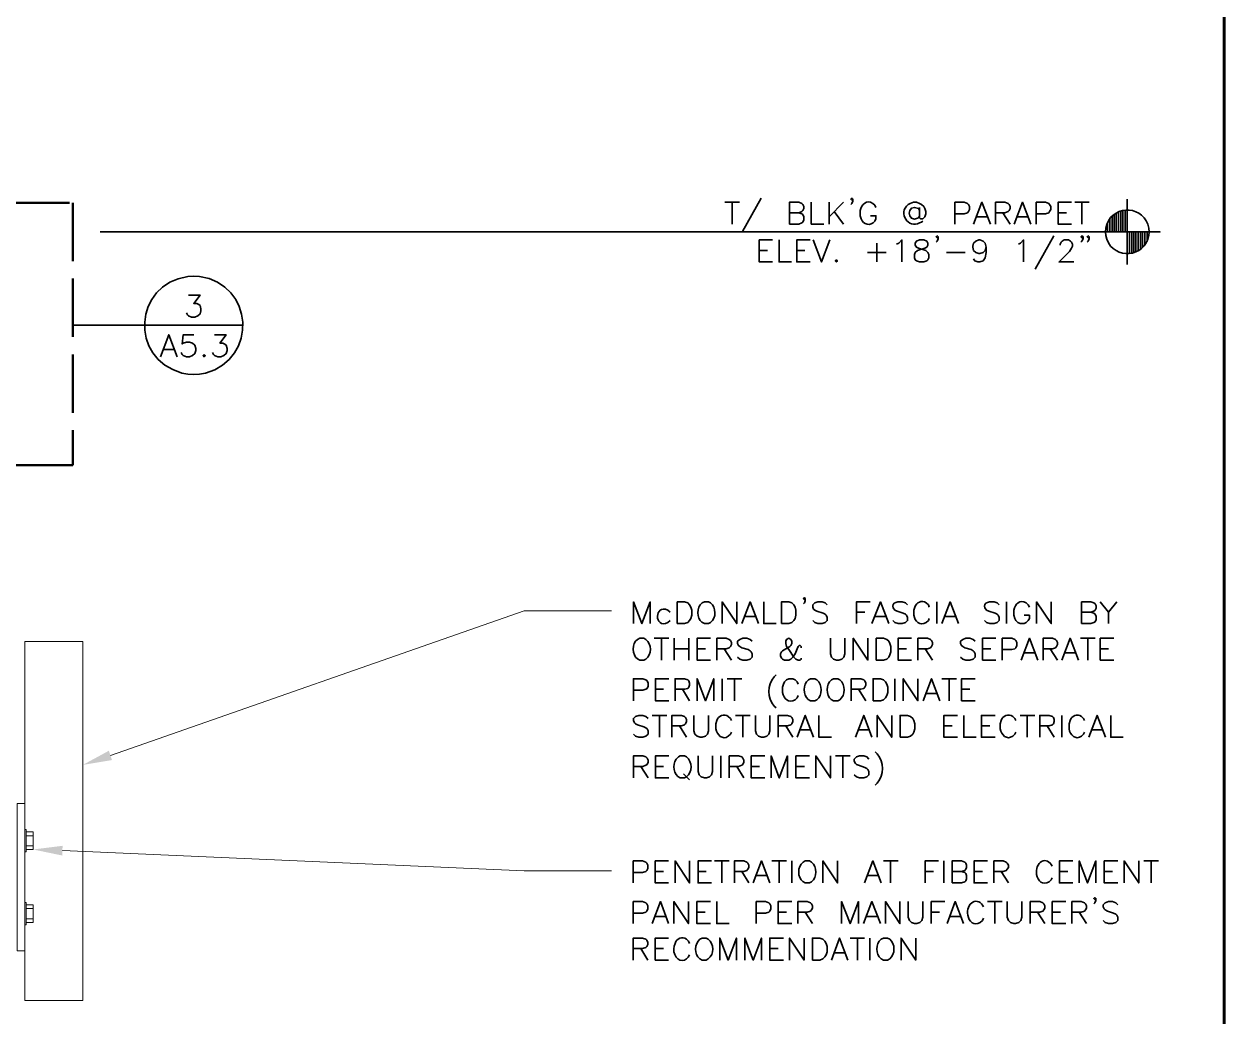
# Model space of a CAD drawing. Header units: inches. Extents: x 5 to 516, y -193 to 129.
# Drawn here: x 355.43 to 362.29, y -30.33 to -24.65 of the extents above; entities that cross this region are included whole.
import ezdxf

# ---------------------------------------------------------------- set-up
doc = ezdxf.new("R2010")
doc.units = ezdxf.units.IN
doc.header["$MEASUREMENT"] = 0
doc.linetypes.add('PDF_IMPORT', pattern=[1, 0.8, -0.2])
doc.layers.add('PDF5_Geometry', color=7, linetype='Continuous')
doc.layers.add('PDF5_Solid Fills', color=7, linetype='Continuous')

msp = doc.modelspace()

# ---------------------------------------------------------------- linework, layer by layer
at = {"layer": 'PDF5_Geometry', "lineweight": 60}
msp.add_lwpolyline([(362.2899189, -24.4323428), (362.2899189, -46.9256782), (362.2899189, -24.4323428)], dxfattribs=at)
at = {"layer": 'PDF5_Geometry', "lineweight": 35}
for points in [[(359.6443623, -25.6501186), (359.5376956, -25.8401186)], [(360.168808, -25.655675), (360.1632525, -25.6612306), (360.1565858, -25.655675), (360.1632525, -25.6501195), (360.168808, -25.655675), (360.168808, -25.6678973), (360.1632525, -25.6801195), (360.1565858, -25.685675)], [(359.436585, -25.6734521), (359.5199184, -25.6734521)], [(359.4776956, -25.6734521), (359.4776956, -25.7990077)], [(359.8054748, -25.7990082), (359.8054748, -25.6734526), (359.8588081, -25.6734526), (359.8765859, -25.6801193), (359.8832525, -25.6856749), (359.8888081, -25.6978971), (359.8888081, -25.7090082), (359.8832525, -25.7212304), (359.8765859, -25.726786), (359.8588081, -25.7334526), (359.8054748, -25.7334526)], [(359.9310309, -25.6734521), (359.9310309, -25.7990077), (360.002142, -25.7990077)], [(360.0321413, -25.6734521), (360.0321413, -25.7990077)], [(360.1154746, -25.6734521), (360.0321413, -25.7567854)], [(360.2099183, -25.721232), (360.2099183, -25.751232), (360.216585, -25.7690098)], [(360.2999183, -25.7034543), (360.2932517, -25.691232), (360.2821406, -25.6801209)], [(360.5499184, -25.7034543), (360.5499184, -25.7634543), (360.5554739, -25.7690098), (360.5676961, -25.7690098), (360.5799184, -25.7567876), (360.5854739, -25.7390098), (360.5854739, -25.7267876), (360.5799184, -25.7090098), (360.5732517, -25.6978987), (360.5610295, -25.6856765), (360.5499184, -25.6801209), (360.5321406, -25.6734543), (360.5143628, -25.6734543), (360.496585, -25.6801209), (360.4843628, -25.6856765)], [(360.5499184, -25.7212313), (360.5432517, -25.7090091)], [(360.7521414, -25.7990082), (360.7521414, -25.6734526), (360.8054747, -25.6734526), (360.8232525, -25.6801193), (360.8299192, -25.6856749), (360.8354747, -25.6978971), (360.8354747, -25.7156749), (360.8299192, -25.726786), (360.8232525, -25.7334526), (360.8054747, -25.7390082), (360.7521414, -25.7390082)], [(360.8588083, -25.7990082), (360.906586, -25.6734526), (360.9543638, -25.7990082)], [(360.9843632, -25.7990082), (360.9843632, -25.6734526), (361.0376966, -25.6734526), (361.0554744, -25.6801193), (361.0610299, -25.6856749), (361.0676966, -25.6978971), (361.0676966, -25.7090082), (361.0610299, -25.7212304), (361.0554744, -25.726786), (361.0376966, -25.7334526), (360.9843632, -25.7334526)], [(361.0910301, -25.7990082), (361.1388079, -25.6734526), (361.1865857, -25.7990082)], [(361.2165851, -25.7990082), (361.2165851, -25.6734526), (361.2699184, -25.6734526), (361.2876962, -25.6801193), (361.2932517, -25.6856749), (361.2999184, -25.6978971), (361.2999184, -25.7156749), (361.2932517, -25.726786), (361.2876962, -25.7334526), (361.2699184, -25.7390082), (361.2165851, -25.7390082)], [(361.4188079, -25.7990082), (361.3410301, -25.7990082), (361.3410301, -25.6734526), (361.4188079, -25.6734526)], [(361.4365852, -25.6734521), (361.5199185, -25.6734521)], [(361.4776969, -25.6734521), (361.4776969, -25.7990077)], [(361.7121408, -25.8434531), (361.7121408, -25.7201198)], [(361.7243637, -25.8434531), (361.7243637, -25.7190086)], [(361.7365854, -25.655675), (361.7365854, -26.0301195)], [(359.8588082, -25.7334519), (359.876586, -25.7390075), (359.8832526, -25.744563), (359.8888082, -25.7567853), (359.8888082, -25.774563), (359.8832526, -25.7867853), (359.876586, -25.7923408), (359.8588082, -25.7990075), (359.8054748, -25.7990075)], [(360.061029, -25.7267878), (360.1154734, -25.79901)], [(360.2932517, -25.7812321), (360.2999183, -25.7690098), (360.2999183, -25.751232), (360.2699183, -25.751232)], [(360.5432517, -25.7634535), (360.5499184, -25.7512313)], [(360.5499184, -25.7923432), (360.5610295, -25.7867876), (360.5676961, -25.7812321)], [(360.8765853, -25.7567854), (360.9365853, -25.7567854)], [(361.0254749, -25.7334519), (361.0676972, -25.7990075)], [(361.1088083, -25.7567854), (361.1688083, -25.7567854)], [(361.3410301, -25.7334519), (361.3888079, -25.7334519)], [(361.6243632, -25.8434531), (361.6243632, -25.7890087)], [(361.6365861, -25.8434531), (361.6365861, -25.7678975)], [(361.6499189, -25.8434531), (361.6499189, -25.7534531)], [(361.6621406, -25.8434531), (361.6621406, -25.7434531)], [(361.6743635, -25.8434531), (361.6743635, -25.7345642)], [(361.6865852, -25.8434531), (361.6865852, -25.7290086)], [(361.6999191, -25.8434531), (361.6999191, -25.7234531)], [(355.8654743, -25.8434531), (361.9243635, -25.8434531), (361.549919, -25.8434531)], [(361.6199182, -25.8001198), (361.6143626, -25.8212309), (361.6121404, -25.8434531), (361.6143626, -25.8645642), (361.6199182, -25.8856753)], [(361.6121404, -25.8434531), (361.6121404, -25.842342)], [(361.7499194, -25.8434531), (361.7499194, -25.9678976)], [(361.7621411, -25.8434531), (361.7621411, -25.9656753)], [(361.7743628, -25.8434531), (361.7743628, -25.962342)], [(361.7865857, -25.8434531), (361.7865857, -25.9578976)], [(361.7999185, -25.8434531), (361.7999185, -25.9512309)], [(361.8121413, -25.8434531), (361.8121413, -25.9434531)], [(361.824363, -25.8434531), (361.824363, -25.932342)], [(361.8365859, -25.8434531), (361.8365859, -25.9178976)], [(361.8499187, -25.8434531), (361.8499187, -25.8978976)], [(361.8599182, -25.8645642), (361.8621404, -25.8434531), (361.8599182, -25.8212309)], [(361.8621404, -25.8434531), (361.8621404, -25.842342)], [(359.7099183, -26.014564), (359.6332516, -26.014564), (359.6332516, -25.8890085), (359.7099183, -25.8890085)], [(359.7465849, -25.8890079), (359.7465849, -26.0145635), (359.817696, -26.0145635)], [(359.9243642, -26.014564), (359.8476975, -26.014564), (359.8476975, -25.8890085), (359.9243642, -25.8890085)], [(359.9421415, -25.8890079), (359.9899193, -26.0145635), (360.0376971, -25.8890079)], [(360.3054748, -25.9078972), (360.3054748, -26.0145639)], [(360.418808, -25.9134537), (360.4310303, -25.9078981), (360.448808, -25.8890092), (360.448808, -26.0145648)], [(360.6565852, -25.8712309), (360.6510297, -25.8778975), (360.644363, -25.8712309), (360.6510297, -25.8656753), (360.6565852, -25.8712309), (360.6565852, -25.8834531), (360.6510297, -25.8956753), (360.644363, -25.9012309)], [(360.9310298, -25.9312307), (360.9243631, -25.9490085), (360.913252, -25.9612307), (360.8943631, -25.9667863), (360.8888076, -25.9667863), (360.8710298, -25.9612307), (360.8588076, -25.9490085), (360.853252, -25.9312307), (360.853252, -25.9256752), (360.8588076, -25.9078974), (360.8710298, -25.8956751), (360.8888076, -25.8890085), (360.8943631, -25.8890085), (360.913252, -25.8956751), (360.9243631, -25.9078974), (360.9310298, -25.9312307), (360.9310298, -25.9612307), (360.9243631, -25.9912307), (360.913252, -26.0090085), (360.8943631, -26.014564), (360.883252, -26.014564), (360.8654743, -26.0090085), (360.8588076, -25.9967863)], [(361.1154747, -25.9134537), (361.1265858, -25.9078981), (361.1443636, -25.8890092), (361.1443636, -26.0145648)], [(361.3176966, -25.8656767), (361.2099188, -26.0556767)], [(361.3532518, -25.9190079), (361.3532518, -25.9134523), (361.3588074, -25.9012301), (361.3654741, -25.8956745), (361.3765852, -25.8890078), (361.4010296, -25.8890078), (361.4132518, -25.8956745), (361.4188074, -25.9012301), (361.424363, -25.9134523), (361.424363, -25.9256745), (361.4188074, -25.9367856), (361.4065852, -25.9545634), (361.3476963, -26.0145634), (361.4310296, -26.0145634)], [(361.4843633, -25.8712309), (361.4776966, -25.8778975), (361.4721411, -25.8712309), (361.4776966, -25.8656753), (361.4843633, -25.8712309), (361.4843633, -25.8834531), (361.4776966, -25.8956753), (361.4721411, -25.9012309)], [(361.5199185, -25.8712309), (361.514363, -25.8778975), (361.5076963, -25.8712309), (361.514363, -25.8656753), (361.5199185, -25.8712309), (361.5199185, -25.8834531), (361.514363, -25.8956753), (361.5076963, -25.9012309)], [(359.6332516, -25.94901), (359.6810294, -25.94901)], [(359.8476975, -25.94901), (359.8943642, -25.94901)], [(360.2521414, -25.9612306), (360.358808, -25.9612306)], [(360.7043644, -25.9612306), (360.8110311, -25.9612306)], [(356.4343617, -26.0978972), (356.4010284, -26.095675), (356.366584, -26.0978972)], [(356.3710308, -26.2045642), (356.4365863, -26.2045642), (356.4010308, -26.252342), (356.4188085, -26.252342), (356.4299197, -26.2578976), (356.4365863, -26.2645642), (356.4421419, -26.282342), (356.4421419, -26.2945642), (356.4365863, -26.312342), (356.4243641, -26.3234531), (356.4065863, -26.3301198), (356.3888085, -26.3301198), (356.3710308, -26.3234531), (356.3654752, -26.3178976), (356.3588085, -26.3056754)], [(355.7088083, -26.3767874), (356.1199195, -26.3767874)], [(356.6821405, -26.3767874), (356.1199183, -26.3767874)], [(356.2099183, -26.5567869), (356.2576961, -26.4312313), (356.3054738, -26.5567869)], [(356.4010284, -26.4312307), (356.3410284, -26.4312307), (356.3354728, -26.4845641), (356.3410284, -26.4790085), (356.3588062, -26.473453), (356.376584, -26.473453), (356.3943617, -26.4790085), (356.406584, -26.4912308), (356.4121395, -26.5090085), (356.4121395, -26.5212308), (356.406584, -26.5390085), (356.3943617, -26.5501196), (356.376584, -26.5567863), (356.3588062, -26.5567863), (356.3410284, -26.5501196), (356.3354728, -26.5445641), (356.3288062, -26.5323419)], [(356.5199181, -26.4312307), (356.5854737, -26.4312307), (356.5499181, -26.4790085), (356.5676959, -26.4790085), (356.578807, -26.4845641), (356.5854737, -26.4912308), (356.5910292, -26.5090085), (356.5910292, -26.5212308), (356.5854737, -26.5390085), (356.5732515, -26.5501196), (356.5554737, -26.5567863), (356.5376959, -26.5567863), (356.5199181, -26.5501196), (356.5132515, -26.5445641), (356.5076959, -26.5323419)], [(356.2276953, -26.5145641), (356.2876953, -26.5145641)], [(356.3332506, -26.6501195), (356.366584, -26.655675), (356.4010284, -26.6578973), (356.4343617, -26.655675), (356.4676951, -26.6501195)], [(358.9143637, -28.0823426), (358.9143637, -27.9578982), (358.9621414, -28.0823426), (359.0099192, -27.9578982), (359.0099192, -28.0823426)], [(359.3554753, -27.9634543), (359.343253, -27.9578987), (359.3199197, -27.9578987), (359.3076975, -27.9634543), (359.2954753, -27.9756765)], [(359.4210301, -28.0823426), (359.4210301, -27.9578982), (359.5043634, -28.0823426), (359.5043634, -27.9578982)], [(359.5332512, -28.0823426), (359.5810289, -27.9578982), (359.6288067, -28.0823426)], [(359.6588073, -27.9578987), (359.6588073, -28.0823432), (359.7299184, -28.0823432)], [(359.8965844, -27.9401194), (359.8910289, -27.945675), (359.8854733, -27.9401194), (359.8910289, -27.9334527), (359.8965844, -27.9401194), (359.8965844, -27.9512305), (359.8910289, -27.9634527), (359.8854733, -27.9690083)], [(360.0221405, -27.9756758), (360.0099183, -27.9634535), (359.9921405, -27.957898), (359.9688072, -27.957898), (359.9510294, -27.9634535), (359.9388072, -27.9756758), (359.9388072, -27.987898), (359.9443627, -27.9990091), (359.9510294, -28.0056758), (359.9621405, -28.0112313), (359.9988072, -28.0234535), (360.0099183, -28.0290091), (360.016585, -28.0345647), (360.0221405, -28.0467869), (360.0221405, -28.0645647), (360.0099183, -28.0767869), (359.9921405, -28.0823424), (359.9688072, -28.0823424), (359.9510294, -28.0767869), (359.9388072, -28.0645647)], [(360.1888072, -28.0823426), (360.1888072, -27.9578982), (360.266585, -27.9578982)], [(360.277697, -28.0823426), (360.3254748, -27.9578982), (360.3732526, -28.0823426)], [(360.48103, -27.9756758), (360.4688078, -27.9634535), (360.45103, -27.957898)], [(360.6054739, -27.9878986), (360.5999184, -27.9756764), (360.5876961, -27.9634542)], [(360.6476967, -27.9578987), (360.6476967, -28.0823432)], [(360.6776966, -28.0823426), (360.7243633, -27.9578982), (360.772141, -28.0823426)], [(361.0043636, -27.9756758), (360.9932524, -27.9634535), (360.9754747, -27.957898)], [(361.0465852, -27.9578987), (361.0465852, -28.0823432)], [(361.1776966, -27.9878986), (361.17103, -27.9756764), (361.1599189, -27.9634542)], [(361.2188072, -28.0823426), (361.2188072, -27.9578982), (361.3021405, -28.0823426), (361.3021405, -27.9578982)], [(361.4754748, -28.0823426), (361.4754748, -27.9578982), (361.5288081, -27.9578982), (361.5465859, -27.9634537), (361.5532525, -27.9690093), (361.5588081, -27.9812315), (361.5588081, -27.9934537), (361.5532525, -28.0056759), (361.5465859, -28.0112315), (361.5288081, -28.0167871), (361.4754748, -28.0167871)], [(361.5821405, -27.9578987), (361.6299183, -28.0167876), (361.6299183, -28.0823432)], [(361.6776967, -27.9578987), (361.6299189, -28.0167876)], [(359.1232508, -28.0167863), (359.1110286, -28.0056752)], [(359.5521404, -28.0412321), (359.6110293, -28.0412321)], [(360.1888072, -28.0167863), (360.236585, -28.0167863)], [(360.2965863, -28.0412321), (360.3554752, -28.0412321)], [(360.4088078, -28.0056758), (360.42103, -28.0112313), (360.4565856, -28.0234535), (360.4688078, -28.0290091), (360.4743633, -28.0345647), (360.48103, -28.0467869), (360.48103, -28.0645647), (360.4688078, -28.0767869), (360.45103, -28.0823424), (360.4265856, -28.0823424), (360.4088078, -28.0767869), (360.3976967, -28.0645647)], [(360.5221406, -27.9878986), (360.516585, -28.0056764), (360.516585, -28.0345653)], [(360.5876961, -28.0767875), (360.5999184, -28.0645653), (360.6054739, -28.0534542)], [(360.6954736, -28.0412321), (360.7543625, -28.0412321)], [(360.9332524, -28.0056758), (360.9454747, -28.0112313), (360.9810302, -28.0234535), (360.9932524, -28.0290091), (360.998808, -28.0345647), (361.0043636, -28.0467869), (361.0043636, -28.0645647), (360.9932524, -28.0767869), (360.9754747, -28.0823424), (360.9510302, -28.0823424), (360.9332524, -28.0767869), (360.9210302, -28.0645647)], [(361.0876966, -28.0056764), (361.0876966, -28.0345653), (361.0943633, -28.0534542), (361.0999188, -28.0645653), (361.1121411, -28.0767875), (361.1243633, -28.0823431), (361.1476966, -28.0823431), (361.1599189, -28.0767875), (361.17103, -28.0645653), (361.1776966, -28.0534542), (361.1776966, -28.0345653), (361.1476966, -28.0345653)], [(361.528807, -28.0167863), (361.5465848, -28.023453), (361.5532515, -28.0290086), (361.5588071, -28.0412308), (361.5588071, -28.0590086), (361.5532515, -28.0712308), (361.5465848, -28.0767863), (361.528807, -28.0823419), (361.4754737, -28.0823419)], [(359.1110286, -28.0767863), (359.1232508, -28.0645641)], [(359.3199197, -28.0823432), (359.343253, -28.0823432), (359.3554753, -28.0767876)], [(358.9854733, -28.1723426), (358.9743622, -28.165676), (358.9499178, -28.165676), (358.9376955, -28.1723426), (358.9265844, -28.1834537)], [(359.0332511, -28.165676), (359.1165845, -28.165676)], [(359.0754739, -28.165676), (359.0754739, -28.2912315)], [(359.1465844, -28.165676), (359.1465844, -28.2912315)], [(359.2299177, -28.165676), (359.2299177, -28.2912315)], [(359.3554747, -28.2912321), (359.2776969, -28.2912321), (359.2776969, -28.1656765), (359.3554747, -28.1656765)], [(359.3910302, -28.2912321), (359.3910302, -28.1656765), (359.4443635, -28.1656765), (359.4621413, -28.1723432), (359.468808, -28.1778987), (359.4743635, -28.190121), (359.4743635, -28.2023432), (359.468808, -28.2134543), (359.4621413, -28.220121), (359.4443635, -28.2256765), (359.3910302, -28.2256765)], [(359.5932532, -28.183453), (359.581031, -28.1723419), (359.5632532, -28.1656752), (359.5399199, -28.1656752), (359.5221421, -28.1723419), (359.5099199, -28.183453), (359.5099199, -28.1956752), (359.5154755, -28.2078975), (359.5221421, -28.213453), (359.5332532, -28.2201197), (359.5699199, -28.2312308), (359.581031, -28.2378975), (359.5876977, -28.243453), (359.5932532, -28.2556752), (359.5932532, -28.273453), (359.581031, -28.2856752), (359.5632532, -28.2912308), (359.5399199, -28.2912308), (359.5221421, -28.2856752), (359.5099199, -28.273453)], [(359.8732509, -28.2201193), (359.8732509, -28.2134527), (359.8676954, -28.2078971), (359.8610287, -28.2078971), (359.8554731, -28.2134527), (359.8499176, -28.2256749), (359.8376954, -28.2556749), (359.8254731, -28.2734527), (359.8132509, -28.2856749), (359.8021398, -28.2912304), (359.7776953, -28.2912304), (359.7665842, -28.2856749), (359.7599176, -28.2790082), (359.754362, -28.266786), (359.754362, -28.2556749), (359.7599176, -28.2434527), (359.7665842, -28.2378971), (359.8076953, -28.2134527), (359.8132509, -28.2078971), (359.8199176, -28.1956749), (359.8199176, -28.1834527), (359.8132509, -28.1723415), (359.8021398, -28.1656749), (359.7899176, -28.1723415), (359.784362, -28.1834527), (359.784362, -28.1956749), (359.7899176, -28.2134527), (359.8021398, -28.2312304), (359.8310287, -28.2734527), (359.8432509, -28.2856749), (359.8554731, -28.2912304), (359.8676954, -28.2912304), (359.8732509, -28.2856749), (359.8732509, -28.2790082)], [(360.0399176, -28.165676), (360.0399176, -28.255676), (360.0454731, -28.2734537), (360.0576954, -28.285676), (360.0754731, -28.2912315), (360.0876954, -28.2912315), (360.1054731, -28.285676), (360.1176954, -28.2734537), (360.1232509, -28.255676), (360.1232509, -28.165676)], [(360.1710302, -28.2912321), (360.1710302, -28.1656765), (360.2543635, -28.2912321), (360.2543635, -28.1656765)], [(360.5043644, -28.2912321), (360.4265866, -28.2912321), (360.4265866, -28.1656765), (360.5043644, -28.1656765)], [(360.5399176, -28.2912321), (360.5399176, -28.1656765), (360.5943621, -28.1656765), (360.6121399, -28.1723432), (360.6176954, -28.1778987), (360.623251, -28.190121), (360.623251, -28.2023432), (360.6176954, -28.2134543), (360.6121399, -28.220121), (360.5943621, -28.2256765), (360.5399176, -28.2256765)], [(360.8676968, -28.183453), (360.8554746, -28.1723419), (360.8376968, -28.1656752), (360.8143635, -28.1656752), (360.7965857, -28.1723419), (360.7843634, -28.183453), (360.7843634, -28.1956752), (360.789919, -28.2078975), (360.7965857, -28.213453), (360.8088079, -28.2201197), (360.8443635, -28.2312308), (360.8554746, -28.2378975), (360.8621412, -28.243453), (360.8676968, -28.2556752), (360.8676968, -28.273453), (360.8554746, -28.2856752), (360.8376968, -28.2912308), (360.8143635, -28.2912308), (360.7965857, -28.2856752), (360.7843634, -28.273453)], [(360.9865851, -28.2912321), (360.9099184, -28.2912321), (360.9099184, -28.1656765), (360.9865851, -28.1656765)], [(361.0221406, -28.2912321), (361.0221406, -28.1656765), (361.0765851, -28.1656765), (361.0943628, -28.1723432), (361.0999184, -28.1778987), (361.1065851, -28.190121), (361.1065851, -28.2078987), (361.0999184, -28.220121), (361.0943628, -28.2256765), (361.0765851, -28.2312321), (361.0221406, -28.2312321)], [(361.1299185, -28.2912321), (361.1776963, -28.1656765), (361.2254741, -28.2912321)], [(361.2554746, -28.2912321), (361.2554746, -28.1656765), (361.308808, -28.1656765), (361.3265858, -28.1723432), (361.3321413, -28.1778987), (361.338808, -28.190121), (361.338808, -28.2023432), (361.3321413, -28.2134543), (361.3265858, -28.220121), (361.308808, -28.2256765), (361.2554746, -28.2256765)], [(361.3621404, -28.2912321), (361.4099182, -28.1656765), (361.4576959, -28.2912321)], [(361.4688072, -28.165676), (361.5532517, -28.165676)], [(361.51103, -28.165676), (361.51103, -28.2912315)], [(361.6599183, -28.2912321), (361.5821405, -28.2912321), (361.5821405, -28.1656765), (361.6599183, -28.1656765)], [(359.1465844, -28.2256758), (359.2299177, -28.2256758)], [(359.2776969, -28.2256758), (359.3254747, -28.2256758)], [(359.4321408, -28.2256758), (359.474363, -28.2912313)], [(360.4265866, -28.2256758), (360.4743644, -28.2256758)], [(360.5821404, -28.2256758), (360.6232515, -28.2912313)], [(360.9099184, -28.2256758), (360.9576962, -28.2256758)], [(361.1476967, -28.2490093), (361.2076967, -28.2490093)], [(361.2965852, -28.2256758), (361.3388074, -28.2912313)], [(361.3799186, -28.2490093), (361.4399186, -28.2490093)], [(361.5821405, -28.2256758), (361.6299183, -28.2256758)], [(358.9499178, -28.2912315), (358.9743622, -28.2912315), (358.9854733, -28.285676)], [(358.9143637, -28.5234528), (358.9143637, -28.3978972), (358.967697, -28.3978972), (358.9854748, -28.4045639), (358.9921414, -28.4101194), (358.997697, -28.4223417), (358.997697, -28.4401194), (358.9921414, -28.4523417), (358.9854748, -28.4578972), (358.967697, -28.4634528), (358.9143637, -28.4634528)], [(359.1165842, -28.5234528), (359.0399175, -28.5234528), (359.0399175, -28.3978972), (359.1165842, -28.3978972)], [(359.1521408, -28.5234528), (359.1521408, -28.3978972), (359.2065853, -28.3978972), (359.2243631, -28.4045639), (359.2299186, -28.4101194), (359.2354742, -28.4223417), (359.2354742, -28.4345639), (359.2299186, -28.445675), (359.2243631, -28.4523417), (359.2065853, -28.4578972), (359.1521408, -28.4578972)], [(359.2776969, -28.5234528), (359.2776969, -28.3978972), (359.3254747, -28.5234528), (359.3732525, -28.3978972), (359.3732525, -28.5234528)], [(359.4210301, -28.3978989), (359.4210301, -28.5234545)], [(359.4499178, -28.3978989), (359.5332512, -28.3978989)], [(359.4921406, -28.3978989), (359.4921406, -28.5234545)], [(359.7299177, -28.3745654), (359.7188066, -28.3867876)], [(359.8554739, -28.4278966), (359.8499183, -28.4156744), (359.8376961, -28.4045632), (359.8254739, -28.3978966), (359.8021405, -28.3978966), (359.7899183, -28.4045632), (359.7776961, -28.4156744), (359.7721405, -28.4278966), (359.766585, -28.4456744), (359.766585, -28.4756744)], [(359.9621422, -28.4045656), (359.951031, -28.3978989), (359.9265866, -28.3978989), (359.9154755, -28.4045656), (359.9032533, -28.4156767)], [(360.0932525, -28.4045656), (360.0821414, -28.3978989), (360.0576969, -28.3978989), (360.0454747, -28.4045656), (360.0343636, -28.4156767)], [(360.1588073, -28.5234528), (360.1588073, -28.3978972), (360.2132518, -28.3978972), (360.2310295, -28.4045639), (360.2365851, -28.4101194), (360.2421406, -28.4223417), (360.2421406, -28.4345639), (360.2365851, -28.445675), (360.2310295, -28.4523417), (360.2132518, -28.4578972), (360.1588073, -28.4578972)], [(360.4088073, -28.3978989), (360.4088073, -28.5234545)], [(360.4565843, -28.5234528), (360.4565843, -28.3978972), (360.5399176, -28.5234528), (360.5399176, -28.3978972)], [(360.5699198, -28.5234528), (360.6176976, -28.3978972), (360.6654754, -28.5234528)], [(360.6776966, -28.3978989), (360.7610299, -28.3978989)], [(360.7188072, -28.3978989), (360.7188072, -28.5234545)], [(360.8676966, -28.5234528), (360.7899188, -28.5234528), (360.7899188, -28.3978972), (360.8676966, -28.3978972)], [(359.0399175, -28.4578988), (359.0865842, -28.4578988)], [(359.1943636, -28.4578988), (359.2354747, -28.5234543)], [(360.2010301, -28.4578988), (360.2421412, -28.5234543)], [(360.7899188, -28.4578988), (360.8376966, -28.4578988)], [(359.8376961, -28.5178966), (359.8499183, -28.5056744), (359.8554739, -28.4934521)], [(359.9265866, -28.5234545), (359.951031, -28.5234545), (359.9621422, -28.5178989)], [(360.0576969, -28.5234545), (360.0821414, -28.5234545), (360.0932525, -28.5178989)], [(360.5876969, -28.4812323), (360.6476969, -28.4812323)], [(359.7188066, -28.5534543), (359.7299177, -28.5645654)], [(358.997697, -28.6245654), (358.9854748, -28.6123432), (358.967697, -28.6067877), (358.9443637, -28.6067877), (358.9265859, -28.6123432), (358.9143637, -28.6245654), (358.9143637, -28.6367877), (358.9199192, -28.6490099), (358.9265859, -28.6545654), (358.937697, -28.660121), (358.9743637, -28.6723432), (358.9854748, -28.6778988), (358.9921414, -28.6845654), (358.997697, -28.6956765), (358.997697, -28.7134543), (358.9854748, -28.7256766), (358.967697, -28.7323432), (358.9443637, -28.7323432), (358.9265859, -28.7256766), (358.9143637, -28.7134543)], [(359.0221405, -28.6067861), (359.1054738, -28.6067861)], [(359.063251, -28.6067861), (359.063251, -28.7323417)], [(359.1343638, -28.7323422), (359.1343638, -28.6067867), (359.1888082, -28.6067867), (359.206586, -28.6123422), (359.2121416, -28.6190089), (359.2176971, -28.63012), (359.2176971, -28.6423422), (359.2121416, -28.6545644), (359.206586, -28.66012), (359.1888082, -28.6667867), (359.1343638, -28.6667867)], [(359.1765865, -28.6667859), (359.2176977, -28.7323415)], [(359.2599199, -28.6067861), (359.2599199, -28.695675), (359.2654754, -28.7134528), (359.2776977, -28.725675), (359.2954754, -28.7323417), (359.3076977, -28.7323417), (359.3254754, -28.725675), (359.3376977, -28.7134528), (359.3432532, -28.695675), (359.3432532, -28.6067861)], [(359.497697, -28.6067861), (359.5810304, -28.6067861)], [(359.5399175, -28.6067861), (359.5399175, -28.7323417)], [(359.6110303, -28.6067861), (359.6110303, -28.695675), (359.617697, -28.7134528), (359.6288081, -28.725675), (359.6465859, -28.7323417), (359.6588081, -28.7323417), (359.6765859, -28.725675), (359.6888081, -28.7134528), (359.6943636, -28.695675), (359.6943636, -28.6067861)], [(359.7421406, -28.7323422), (359.7421406, -28.6067867), (359.7954739, -28.6067867), (359.8132517, -28.6123422), (359.8199184, -28.6190089), (359.8254739, -28.63012), (359.8254739, -28.6423422), (359.8199184, -28.6545644), (359.8132517, -28.66012), (359.7954739, -28.6667867), (359.7421406, -28.6667867)], [(359.7843634, -28.6667859), (359.8254745, -28.7323415)], [(359.8499174, -28.7323422), (359.8965841, -28.6067867), (359.9443618, -28.7323422)], [(359.9743636, -28.6067861), (359.9743636, -28.7323417), (360.0454747, -28.7323417)], [(360.1832508, -28.7323422), (360.2310285, -28.6067867), (360.2776952, -28.7323422)], [(360.3076969, -28.7323422), (360.3076969, -28.6067867), (360.3910303, -28.7323422), (360.3910303, -28.6067867)], [(360.766585, -28.7323422), (360.6888073, -28.7323422), (360.6888073, -28.6067867), (360.766585, -28.6067867)], [(360.6888073, -28.6667859), (360.736585, -28.6667859)], [(360.8021405, -28.6067861), (360.8021405, -28.7323417), (360.8732516, -28.7323417)], [(360.9810298, -28.7323422), (360.903252, -28.7323422), (360.903252, -28.6067867), (360.9810298, -28.6067867)], [(360.903252, -28.6667859), (360.9510298, -28.6667859)], [(361.1243632, -28.6067861), (361.2076965, -28.6067861)], [(361.1654738, -28.6067861), (361.1654738, -28.7323417)], [(361.2365854, -28.7323422), (361.2365854, -28.6067867), (361.2910298, -28.6067867), (361.3088076, -28.6123422), (361.3143632, -28.6190089), (361.3199187, -28.63012), (361.3199187, -28.6423422), (361.3143632, -28.6545644), (361.3088076, -28.66012), (361.2910298, -28.6667867), (361.2365854, -28.6667867)], [(361.278807, -28.6667859), (361.3199181, -28.7323415)], [(361.3621404, -28.6067861), (361.3621404, -28.7323417)], [(361.5165853, -28.7323422), (361.5643631, -28.6067867), (361.6121409, -28.7323422)], [(361.6421414, -28.6067861), (361.6421414, -28.7323417), (361.7132525, -28.7323417)], [(359.4565857, -28.7256749), (359.468808, -28.7134527), (359.4743635, -28.7023416)], [(359.8676967, -28.6901195), (359.9265856, -28.6901195)], [(360.2010301, -28.6901195), (360.259919, -28.6901195)], [(361.0821408, -28.7256749), (361.0943631, -28.7134527), (361.0999186, -28.7023416)], [(361.475474, -28.7256749), (361.4876963, -28.7134527), (361.4932518, -28.7023416)], [(361.5343635, -28.6901195), (361.5943635, -28.6901195)], [(358.9143637, -28.9645652), (358.9143637, -28.8390096), (358.967697, -28.8390096), (358.9854748, -28.8445652), (358.9921414, -28.8512318), (358.997697, -28.862343), (358.997697, -28.8745652), (358.9921414, -28.8867874), (358.9854748, -28.892343), (358.967697, -28.8990096), (358.9143637, -28.8990096)], [(359.1165842, -28.9645652), (359.0399175, -28.9645652), (359.0399175, -28.8390096), (359.1165842, -28.8390096)], [(359.2176963, -28.8445646), (359.2065852, -28.8390091), (359.1821407, -28.8390091), (359.1710296, -28.8445646), (359.1588074, -28.8567869)], [(359.2832511, -28.8390091), (359.2832511, -28.927898), (359.2899178, -28.9467869), (359.3010289, -28.957898), (359.3199178, -28.9645646), (359.3310289, -28.9645646), (359.3488067, -28.957898), (359.3610289, -28.9467869), (359.3665845, -28.927898), (359.3665845, -28.8390091)], [(359.4143637, -28.8390091), (359.4143637, -28.9645646)], [(359.4621407, -28.9645652), (359.4621407, -28.8390096), (359.515474, -28.8390096), (359.5332518, -28.8445652), (359.5399185, -28.8512318), (359.545474, -28.862343), (359.545474, -28.8745652), (359.5399185, -28.8867874), (359.5332518, -28.892343), (359.515474, -28.8990096), (359.4621407, -28.8990096)], [(359.6643635, -28.9645652), (359.5876968, -28.9645652), (359.5876968, -28.8390096), (359.6643635, -28.8390096)], [(359.70103, -28.9645652), (359.70103, -28.8390096), (359.7476967, -28.9645652), (359.7954745, -28.8390096), (359.7954745, -28.9645652)], [(359.921031, -28.9645652), (359.8432533, -28.9645652), (359.8432533, -28.8390096), (359.921031, -28.8390096)], [(359.9565842, -28.9645652), (359.9565842, -28.8390096), (360.0399176, -28.9645652), (360.0399176, -28.8390096)], [(360.0699198, -28.8390091), (360.1532531, -28.8390091)], [(360.1110303, -28.8390091), (360.1110303, -28.9645646)], [(360.25992, -28.8567861), (360.2488088, -28.8445639), (360.2310311, -28.8390084), (360.2065866, -28.8390084), (360.1888088, -28.8445639), (360.1765866, -28.8567861), (360.1765866, -28.8690084), (360.1832533, -28.8812306), (360.1888088, -28.8867861), (360.2010311, -28.8923417), (360.2365866, -28.9045639), (360.2488088, -28.9101195), (360.2543644, -28.9167861), (360.25992, -28.9278973), (360.25992, -28.9467861), (360.2488088, -28.9578973), (360.2310311, -28.9645639), (360.2065866, -28.9645639), (360.1888088, -28.9578973), (360.1765866, -28.9467861)], [(360.2965863, -28.8156756), (360.3076974, -28.8267867)], [(358.9565842, -28.8990089), (358.9976953, -28.9645645)], [(359.0399175, -28.8990089), (359.0865842, -28.8990089)], [(359.1999178, -28.9401195), (359.2354734, -28.975675)], [(359.5043634, -28.8990089), (359.5454746, -28.9645645)], [(359.5876968, -28.8990089), (359.6354746, -28.8990089)], [(359.8432533, -28.8990089), (359.891031, -28.8990089)], [(359.1821407, -28.9645646), (359.2065852, -28.9645646), (359.2176963, -28.957898)], [(360.3076974, -28.9934534), (360.2965863, -29.0056756)], [(358.9132515, -29.5645646), (358.9132515, -29.439009), (358.9665848, -29.439009), (358.9854737, -29.4456757), (358.9910292, -29.4512312), (358.9965848, -29.4634534), (358.9965848, -29.4812312), (358.9910292, -29.4934534), (358.9854737, -29.499009), (358.9665848, -29.5045646), (358.9132515, -29.5045646)], [(359.1154742, -29.5645646), (359.0388076, -29.5645646), (359.0388076, -29.439009), (359.1154742, -29.439009)], [(359.1521408, -29.5645646), (359.1521408, -29.439009), (359.2354742, -29.5645646), (359.2354742, -29.439009)], [(359.3599178, -29.5645646), (359.2832511, -29.5645646), (359.2832511, -29.439009), (359.3599178, -29.439009)], [(359.3776951, -29.4390096), (359.4610285, -29.4390096)], [(359.4199179, -29.4390096), (359.4199179, -29.5645651)], [(359.4910306, -29.5645646), (359.4910306, -29.439009), (359.544364, -29.439009), (359.5621418, -29.4456757), (359.5688084, -29.4512312), (359.574364, -29.4634534), (359.574364, -29.4756757), (359.5688084, -29.4867868), (359.5621418, -29.4934534), (359.544364, -29.499009), (359.4910306, -29.499009)], [(359.5988074, -29.5645646), (359.6454741, -29.439009), (359.6932519, -29.5645646)], [(359.7054743, -29.4390096), (359.7888076, -29.4390096)], [(359.7476971, -29.4390096), (359.7476971, -29.5645651)], [(359.8188075, -29.4390096), (359.8188075, -29.5645651)], [(359.93214, -29.4456762), (359.9199178, -29.4390096), (359.8965844, -29.4390096), (359.8843622, -29.4456762), (359.87214, -29.4578985)], [(359.9976971, -29.5645646), (359.9976971, -29.439009), (360.0810304, -29.5645646), (360.0810304, -29.439009)], [(360.2354742, -29.5645646), (360.283252, -29.439009), (360.3310298, -29.5645646)], [(360.3432533, -29.4390096), (360.4265866, -29.4390096)], [(360.3843639, -29.4390096), (360.3843639, -29.5645651)], [(360.5810305, -29.5645646), (360.5810305, -29.439009), (360.6588082, -29.439009)], [(360.6876973, -29.4390096), (360.6876973, -29.5645651)], [(360.7354743, -29.5645646), (360.7354743, -29.439009), (360.7899187, -29.439009), (360.8076965, -29.4456757), (360.8132521, -29.4512312), (360.8188076, -29.4634534), (360.8188076, -29.4756757), (360.8132521, -29.4867868), (360.8076965, -29.4934534), (360.7899187, -29.499009), (360.7354743, -29.499009)], [(360.9388082, -29.5645646), (360.8610304, -29.5645646), (360.8610304, -29.439009), (360.9388082, -29.439009)], [(360.9743636, -29.5645646), (360.9743636, -29.439009), (361.027697, -29.439009), (361.0454748, -29.4456757), (361.0510303, -29.4512312), (361.057697, -29.4634534), (361.057697, -29.4756757), (361.0510303, -29.4867868), (361.0454748, -29.4934534), (361.027697, -29.499009), (360.9743636, -29.499009)], [(361.4265854, -29.5645646), (361.3488076, -29.5645646), (361.3488076, -29.439009), (361.4265854, -29.439009)], [(361.4621408, -29.5645646), (361.4621408, -29.439009), (361.5099186, -29.5645646), (361.5576964, -29.439009), (361.5576964, -29.5645646)], [(361.6832518, -29.5645646), (361.605474, -29.5645646), (361.605474, -29.439009), (361.6832518, -29.439009)], [(361.7188072, -29.5645646), (361.7188072, -29.439009), (361.8021406, -29.5645646), (361.8021406, -29.439009)], [(361.8321405, -29.4390096), (361.9154738, -29.4390096)], [(361.8732522, -29.4390096), (361.8732522, -29.5645651)], [(359.0388076, -29.4990094), (359.0865854, -29.4990094)], [(359.2832511, -29.4990094), (359.3299178, -29.4990094)], [(359.5332512, -29.4990094), (359.5743623, -29.564565)], [(359.6165845, -29.5223429), (359.6754734, -29.5223429)], [(359.8965844, -29.5645651), (359.9199178, -29.5645651), (359.93214, -29.5590096)], [(360.2532513, -29.5223429), (360.3132513, -29.5223429)], [(360.5810305, -29.4990094), (360.6288082, -29.4990094)], [(360.7899188, -29.4990094), (360.8076966, -29.504565), (360.8132521, -29.5112316), (360.8188077, -29.5223427), (360.8188077, -29.5412316), (360.8132521, -29.5523427), (360.8076966, -29.5590094), (360.7899188, -29.564565), (360.7354743, -29.564565)], [(360.8610304, -29.4990094), (360.9088082, -29.4990094)], [(361.0154742, -29.4990094), (361.0576964, -29.564565)], [(361.2899192, -29.5590095), (361.3021414, -29.5467873), (361.307697, -29.5345651)], [(361.3488076, -29.4990094), (361.3965854, -29.4990094)], [(361.605474, -29.4990094), (361.6532518, -29.4990094)], [(358.9132515, -29.7967864), (358.9132515, -29.6712308), (358.9665848, -29.6712308), (358.9854737, -29.6778975), (358.9910292, -29.683453), (358.9965848, -29.6956753), (358.9965848, -29.7134531), (358.9910292, -29.7256753), (358.9854737, -29.7312308), (358.9665848, -29.7367864), (358.9132515, -29.7367864)], [(359.0210305, -29.7967864), (359.0688083, -29.6712308), (359.115475, -29.7967864)], [(359.1454744, -29.7967864), (359.1454744, -29.6712308), (359.2288078, -29.7967864), (359.2288078, -29.6712308)], [(359.3543625, -29.7967864), (359.2765847, -29.7967864), (359.2765847, -29.6712308), (359.3543625, -29.6712308)], [(359.389918, -29.6712314), (359.389918, -29.796787), (359.4610291, -29.796787)], [(359.6165845, -29.7967864), (359.6165845, -29.6712308), (359.6699178, -29.6712308), (359.6876956, -29.6778975), (359.6932512, -29.683453), (359.6999178, -29.6956753), (359.6999178, -29.7134531), (359.6932512, -29.7256753), (359.6876956, -29.7312308), (359.6699178, -29.7367864), (359.6165845, -29.7367864)], [(359.8188084, -29.7967864), (359.7410307, -29.7967864), (359.7410307, -29.6712308), (359.8188084, -29.6712308)], [(359.8543639, -29.7967864), (359.8543639, -29.6712308), (359.9076973, -29.6712308), (359.925475, -29.6778975), (359.9321417, -29.683453), (359.9376973, -29.6956753), (359.9376973, -29.7078975), (359.9321417, -29.7190086), (359.925475, -29.7256753), (359.9076973, -29.7312308), (359.8543639, -29.7312308)], [(360.1043639, -29.7967864), (360.1043639, -29.6712308), (360.1521417, -29.7967864), (360.1999195, -29.6712308), (360.1999195, -29.7967864)], [(360.2299178, -29.7967864), (360.2776956, -29.6712308), (360.3254733, -29.7967864)], [(360.354364, -29.7967864), (360.354364, -29.6712308), (360.4376973, -29.7967864), (360.4376973, -29.6712308)], [(360.4854743, -29.6712314), (360.4854743, -29.7612314), (360.4921409, -29.7790092), (360.503252, -29.7912314), (360.5210298, -29.796787), (360.533252, -29.796787), (360.5510298, -29.7912314), (360.563252, -29.7790092), (360.5688076, -29.7612314), (360.5688076, -29.6712314)], [(360.6165846, -29.7967864), (360.6165846, -29.6712308), (360.6943624, -29.6712308)], [(360.7065843, -29.7967864), (360.753251, -29.6712308), (360.8010288, -29.7967864)], [(360.9388073, -29.6712314), (361.0221406, -29.6712314)], [(360.979919, -29.6712314), (360.979919, -29.796787)], [(361.0510295, -29.6712314), (361.0510295, -29.7612314), (361.0576961, -29.7790092), (361.0699183, -29.7912314), (361.0876961, -29.796787), (361.0988072, -29.796787), (361.116585, -29.7912314), (361.1288072, -29.7790092), (361.1343628, -29.7612314), (361.1343628, -29.6712314)], [(361.1821409, -29.7967864), (361.1821409, -29.6712308), (361.2365853, -29.6712308), (361.2543631, -29.6778975), (361.2599187, -29.683453), (361.2654742, -29.6956753), (361.2654742, -29.7078975), (361.2599187, -29.7190086), (361.2543631, -29.7256753), (361.2365853, -29.7312308), (361.1821409, -29.7312308)], [(361.3854748, -29.7967864), (361.307697, -29.7967864), (361.307697, -29.6712308), (361.3854748, -29.6712308)], [(361.4210303, -29.7967864), (361.4210303, -29.6712308), (361.4743636, -29.6712308), (361.4921414, -29.6778975), (361.4976969, -29.683453), (361.5043636, -29.6956753), (361.5043636, -29.7078975), (361.4976969, -29.7190086), (361.4921414, -29.7256753), (361.4743636, -29.7312308), (361.4210303, -29.7312308)], [(361.557697, -29.6534532), (361.5521415, -29.6601199), (361.5454748, -29.6534532), (361.5521415, -29.6478977), (361.557697, -29.6534532), (361.557697, -29.6656754), (361.5521415, -29.6778977), (361.5454748, -29.6834532)], [(361.683252, -29.6901195), (361.6710298, -29.6778973), (361.653252, -29.6712306), (361.6288076, -29.6712306), (361.6110298, -29.6778973), (361.5999187, -29.6901195), (361.5999187, -29.7012306), (361.6054742, -29.7134529), (361.6110298, -29.7190084), (361.623252, -29.7256751), (361.6588076, -29.7367862), (361.6710298, -29.7434529), (361.6765853, -29.7490084), (361.683252, -29.7612307), (361.683252, -29.7790084), (361.6710298, -29.7912307), (361.653252, -29.7967862), (361.6288076, -29.7967862), (361.6110298, -29.7912307), (361.5999187, -29.7790084)], [(359.0388076, -29.7556758), (359.0976965, -29.7556758)], [(359.2765847, -29.7312312), (359.3243625, -29.7312312)], [(359.7410307, -29.7312312), (359.7888084, -29.7312312)], [(359.8965844, -29.7312312), (359.9376955, -29.7967868)], [(360.2476971, -29.7556758), (360.306586, -29.7556758)], [(360.6165846, -29.7312312), (360.6643624, -29.7312312)], [(360.7243636, -29.7556758), (360.7832525, -29.7556758)], [(360.896586, -29.7912313), (360.9088083, -29.7790091), (360.9143638, -29.7667869)], [(361.2243637, -29.7312312), (361.2654748, -29.7967868)], [(361.307697, -29.7312312), (361.3554748, -29.7312312)], [(361.4621408, -29.7312312), (361.5043631, -29.7967868)], [(358.9132515, -30.0056758), (358.9132515, -29.8801203), (358.9665848, -29.8801203), (358.9854737, -29.8856758), (358.9910292, -29.8923425), (358.9965848, -29.9045647), (358.9965848, -29.9156758), (358.9910292, -29.9278981), (358.9854737, -29.9334536), (358.9665848, -29.9401203), (358.9132515, -29.9401203)], [(359.1154742, -30.0056758), (359.0388076, -30.0056758), (359.0388076, -29.8801203), (359.1154742, -29.8801203)], [(359.2354742, -29.9101196), (359.2288075, -29.8978974), (359.2176964, -29.8856752)], [(359.3421402, -29.8856753), (359.329918, -29.8801197), (359.3065846, -29.8801197), (359.2943624, -29.8856753), (359.2832513, -29.8978975)], [(359.4076973, -30.0056758), (359.4076973, -29.8801203), (359.4554751, -30.0056758), (359.5032529, -29.8801203), (359.5032529, -30.0056758)], [(359.5510305, -30.0056758), (359.5510305, -29.8801203), (359.5988083, -30.0056758), (359.6454749, -29.8801203), (359.6454749, -30.0056758)], [(359.7710292, -30.0056758), (359.6932514, -30.0056758), (359.6932514, -29.8801203), (359.7710292, -29.8801203)], [(359.8065847, -30.0056758), (359.8065847, -29.8801203), (359.889918, -30.0056758), (359.889918, -29.8801203)], [(360.045474, -30.0056758), (360.0921407, -29.8801203), (360.1399185, -30.0056758)], [(360.1521409, -29.8801197), (360.2354742, -29.8801197)], [(360.1943637, -29.8801197), (360.1943637, -30.0056753)], [(360.2654742, -29.8801197), (360.2654742, -30.0056753)], [(360.3788089, -29.8856753), (360.3665866, -29.8801197), (360.3432533, -29.8801197), (360.3310311, -29.8856753), (360.3188089, -29.8978975)], [(360.4443637, -30.0056758), (360.4443637, -29.8801203), (360.527697, -30.0056758), (360.527697, -29.8801203)], [(358.9554742, -29.9401196), (358.9965853, -30.0056751)], [(359.0388076, -29.9401196), (359.0865854, -29.9401196)], [(359.6932514, -29.9401196), (359.7410292, -29.9401196)], [(360.0632511, -29.9634531), (360.12214, -29.9634531)], [(359.3065846, -30.0056753), (359.329918, -30.0056753), (359.3421402, -29.9990086)], [(360.3432533, -30.0056753), (360.3665866, -30.0056753), (360.3788089, -29.9990086)]]:
    msp.add_lwpolyline(points, dxfattribs=at)
at = {"layer": 'PDF5_Geometry', "linetype": 'PDF_IMPORT', "lineweight": 50, "ltscale": 0.416667}
msp.add_lwpolyline([(355.7088083, -25.6767864), (355.7088083, -27.1756766), (353.6243631, -27.1756766), (353.6243626, -25.6767876), (355.7088078, -25.6767864)], dxfattribs=at)
at = {"layer": 'PDF5_Geometry', "lineweight": 35}
for points in [[(360.5499184, -25.8890079), (360.5321406, -25.8956746), (360.5254739, -25.9078968), (360.5254739, -25.9190079), (360.5321406, -25.9312302), (360.5432517, -25.9367857), (360.5676961, -25.9434524), (360.5854739, -25.9490079), (360.5976961, -25.9612302), (360.6032517, -25.9723413), (360.6032517, -25.9912302), (360.5976961, -26.0023413), (360.5910295, -26.0090079), (360.5732517, -26.0145635), (360.5499184, -26.0145635), (360.5321406, -26.0090079), (360.5254739, -26.0023413), (360.5199184, -25.9912302), (360.5199184, -25.9723413), (360.5254739, -25.9612302), (360.5376961, -25.9490079), (360.5554739, -25.9434524), (360.5799184, -25.9367857), (360.5910295, -25.9312302), (360.5976961, -25.9190079), (360.5976961, -25.9078968), (360.5910295, -25.8956746), (360.5732517, -25.8890079)], [(360.0732518, -26.0023412), (360.0676963, -26.0090079), (360.0732518, -26.0145634), (360.0799185, -26.0090079)], [(356.4599183, -26.544564), (356.4543627, -26.5501196), (356.4599183, -26.5567862), (356.466585, -26.5501196)], [(359.1643637, -28.0823426), (359.1643637, -27.9578982), (359.2065859, -27.9578982), (359.2243637, -27.9634537), (359.2354748, -27.9756759), (359.2421415, -27.9878982), (359.247697, -28.0056759), (359.247697, -28.0345648), (359.2421415, -28.0534537), (359.2354748, -28.0645648), (359.2243637, -28.0767871), (359.2065859, -28.0823426)], [(359.7599199, -28.0823426), (359.7599199, -27.9578982), (359.8021421, -27.9578982), (359.8199199, -27.9634537), (359.831031, -27.9756759), (359.8376977, -27.9878982), (359.8432533, -28.0056759), (359.8432533, -28.0345648), (359.8376977, -28.0534537), (359.831031, -28.0645648), (359.8199199, -28.0767871), (359.8021421, -28.0823426)], [(360.3021405, -28.2912321), (360.3021405, -28.1656765), (360.3432516, -28.1656765), (360.3621405, -28.1723432), (360.3732516, -28.1834543), (360.3799182, -28.1956765), (360.3854738, -28.2134543), (360.3854738, -28.2434543), (360.3799182, -28.2612321), (360.3732516, -28.2734543), (360.3621405, -28.2856765), (360.3432516, -28.2912321)], [(360.2843634, -28.5234528), (360.2843634, -28.3978972), (360.3254745, -28.3978972), (360.3432523, -28.4045639), (360.3554745, -28.415675), (360.3621412, -28.4278972), (360.3676967, -28.445675), (360.3676967, -28.475675), (360.3621412, -28.4934528), (360.3554745, -28.505675), (360.3432523, -28.5178972), (360.3254745, -28.5234528)], [(360.4388072, -28.7323422), (360.4388072, -28.6067867), (360.4810295, -28.6067867), (360.4988072, -28.6123422), (360.5110295, -28.6245644), (360.516585, -28.6367867), (360.5221406, -28.6545644), (360.5221406, -28.6845644), (360.516585, -28.7023422), (360.5110295, -28.7134533), (360.4988072, -28.7256756), (360.4810295, -28.7323422)], [(359.9376973, -30.0056758), (359.9376973, -29.8801203), (359.9799195, -29.8801203), (359.9976973, -29.8856758), (360.0088084, -29.8978981), (360.015475, -29.9101203), (360.0210306, -29.9278981), (360.0210306, -29.9578981), (360.015475, -29.9756758), (360.0088084, -29.9878981), (359.9976973, -29.9990092), (359.9799195, -30.0056758)]]:
    msp.add_lwpolyline(points, close=True, dxfattribs=at)
at = {"layer": 'PDF5_Geometry', "lineweight": 15}
for points in [[(355.9243619, -28.8356748), (358.2899176, -28.0101191), (358.7888064, -28.0101191)], [(355.4343626, -30.085676), (355.4343626, -29.2434537)], [(355.4343626, -29.3867872), (355.4421403, -29.3867872), (355.4421403, -29.2601205), (355.4343626, -29.2601205)], [(355.4421412, -29.2734528), (355.4832523, -29.2734528)], [(355.4832517, -29.3734533), (355.4832517, -29.2734533)], [(355.4421412, -29.2945642), (355.4832523, -29.2945642)], [(355.4421412, -29.3523419), (355.4832523, -29.3523419)], [(355.4421412, -29.3734533), (355.4832523, -29.3734533)], [(355.6499184, -29.3801197), (358.2899186, -29.4945641), (358.7888076, -29.4945641)], [(355.4343626, -29.8034539), (355.4421403, -29.8034539), (355.4421403, -29.6767872), (355.4343626, -29.6767872)], [(355.4421412, -29.6901195), (355.4832523, -29.6901195)], [(355.4832517, -29.79012), (355.4832517, -29.69012)], [(355.4421412, -29.7112309), (355.4832523, -29.7112309)], [(355.4421412, -29.7690086), (355.4832523, -29.7690086)], [(355.4421412, -29.79012), (355.4832523, -29.79012)]]:
    msp.add_lwpolyline(points, dxfattribs=at)
for points in [[(355.7676959, -30.2367876), (355.7676959, -28.1845652), (355.4343626, -28.1845652), (355.4343626, -30.2367876)], [(355.4343626, -29.9534539), (355.4343626, -29.1101205), (355.3921403, -29.1101205), (355.3921403, -29.9534539)]]:
    msp.add_lwpolyline(points, close=True, dxfattribs=at)
at = {"layer": 'PDF5_Geometry', "lineweight": 35}
for points in [[(359.4743635, -28.636786), (359.468808, -28.6245638), (359.4565857, -28.6123416, 0.508362924), (359.3910302, -28.636786), (359.3843635, -28.6545638), (359.3843635, -28.6845638)], [(361.0999186, -28.636786), (361.0943631, -28.6245638), (361.0821408, -28.6123416, 0.508362924), (361.0165853, -28.636786), (361.0110297, -28.6545638), (361.0110297, -28.6845638)], [(361.4932518, -28.636786), (361.4876963, -28.6245638), (361.475474, -28.6123416, 0.50829303), (361.4099185, -28.636786), (361.4043629, -28.6545638), (361.4043629, -28.6845638)]]:
    msp.add_lwpolyline(points, format="xyb", dxfattribs=at)
for centre, major_axis, ratio, start_param, end_param in [((361.2656275, -29.5004821), (0.0003369, 0.0632435), 0.765517686, 5.237282033, 8.118790605), ((360.8722943, -29.732704), (0.0003369, 0.0632422), 0.765517686, 5.237282078, 8.118790544), ((359.1931308, -29.9443436), (0.0001691, 0.0632825), 0.77065333, 1.001512866, 4.196544379)]:
    msp.add_ellipse(centre, major_axis=major_axis, ratio=ratio, start_param=start_param, end_param=end_param, dxfattribs=at)
for points in [[(360.2821406, -25.6801209), (360.2483628, -25.6560654), (360.2168813, -25.6865839), (360.2099183, -25.721232)], [(360.4843628, -25.6856765), (360.4229924, -25.7386395), (360.4863628, -25.8243432), (360.5499184, -25.7923432)], [(360.5432517, -25.7090091), (360.4719924, -25.6743239), (360.4723072, -25.7981017), (360.5432517, -25.7634535)], [(361.8599182, -25.8212309), (361.8376589, -25.6950827), (361.6633256, -25.6811198), (361.6199182, -25.8001198)], [(360.216585, -25.7690098), (360.2271591, -25.8013246), (360.269548, -25.8143987), (360.2932517, -25.7812321)], [(361.6199182, -25.8856753), (361.6633256, -26.0046753), (361.8376589, -25.9907124), (361.8599182, -25.8645642)], [(356.366584, -26.0978972), (356.0565099, -26.1434527), (356.0313247, -26.5662306), (356.3332506, -26.6501195)], [(356.4676951, -26.6501195), (356.7699544, -26.5672306), (356.7448433, -26.1425454), (356.4343617, -26.0978972)], [(359.1110286, -28.0056752), (359.0334545, -27.96599), (359.0306027, -28.1142123), (359.1110286, -28.0767863)], [(359.2954753, -27.9756765), (359.2733641, -28.0089728), (359.2781234, -28.0675283), (359.3199197, -28.0823432)], [(359.3554753, -28.0767876), (359.388716, -28.0490654), (359.3878456, -27.991195), (359.3554753, -27.9634543)], [(360.45103, -27.957898), (360.4174559, -27.9524906), (360.3756411, -27.9693424), (360.4088078, -28.0056758)], [(360.5876961, -27.9634542), (360.5601591, -27.9471023), (360.5335295, -27.9592875), (360.5221406, -27.9878986)], [(360.9754747, -27.957898), (360.943345, -27.9528795), (360.8970117, -27.9689721), (360.9332524, -28.0056758)], [(361.1599189, -27.9634542), (361.1212337, -27.9425282), (361.0964374, -27.9697505), (361.0876966, -28.0056764)], [(360.516585, -28.0345653), (360.5224739, -28.0697505), (360.5510665, -28.0981579), (360.5876961, -28.0767875)], [(358.9265844, -28.1834537), (358.9028067, -28.2147871), (358.9112696, -28.2796204), (358.9499178, -28.2912315)], [(358.9854733, -28.285676), (359.0188437, -28.2588612), (359.0202696, -28.1984167), (358.9854733, -28.1723426)], [(359.7188066, -28.3867876), (359.6774548, -28.4341025), (359.6781955, -28.5059543), (359.7188066, -28.5534543)], [(359.9032533, -28.4156767), (359.8801977, -28.4472323), (359.8863644, -28.5088804), (359.9265866, -28.5234545)], [(359.9621422, -28.5178989), (359.9955125, -28.4910841), (359.9969385, -28.4306397), (359.9621422, -28.4045656)], [(360.0343636, -28.4156767), (360.0105858, -28.44701), (360.0190488, -28.5118249), (360.0576969, -28.5234545)], [(360.0932525, -28.5178989), (360.1266228, -28.4910841), (360.1280488, -28.4306397), (360.0932525, -28.4045656)], [(359.766585, -28.4756744), (359.7728813, -28.5128595), (359.8010479, -28.5383596), (359.8376961, -28.5178966)], [(359.3843635, -28.6845638), (359.3917339, -28.7180268), (359.4222339, -28.7503231), (359.4565857, -28.7256749)], [(361.0110297, -28.6845638), (361.0159001, -28.7185638), (361.0490853, -28.7500268), (361.0821408, -28.7256749)], [(361.4043629, -28.6845638), (361.4092333, -28.7185638), (361.4424185, -28.7500268), (361.475474, -28.7256749)], [(359.1588074, -28.8567869), (359.1356593, -28.890398), (359.1414, -28.9472313), (359.1821407, -28.9645646)], [(359.2176963, -28.957898), (359.2524926, -28.9318239), (359.2510667, -28.8713795), (359.2176963, -28.8445646)], [(360.3076974, -28.8267867), (360.3483085, -28.8742867), (360.3490492, -28.9461385), (360.3076974, -28.9934534)], [(359.87214, -29.4578985), (359.8491215, -29.4906948), (359.8556029, -29.5497133), (359.8965844, -29.5645651)], [(359.93214, -29.5590096), (359.9644548, -29.530954), (359.9657326, -29.4738985), (359.93214, -29.4456762)], [(361.2188081, -29.5167873), (361.2251044, -29.5539725), (361.2532711, -29.5794725), (361.2899192, -29.5590095)], [(360.8254749, -29.7490091), (360.8317712, -29.7861943), (360.8599379, -29.8116943), (360.896586, -29.7912313)], [(359.2176964, -29.8856752), (359.1921223, -29.8692308), (359.1605482, -29.8817863), (359.1521408, -29.9101196)], [(359.2832513, -29.8978975), (359.2599921, -29.9303975), (359.266455, -29.9904531), (359.3065846, -30.0056753)], [(359.3421402, -29.9990086), (359.3769365, -29.9729346), (359.3755106, -29.9124901), (359.3421402, -29.8856753)], [(360.3188089, -29.8978975), (360.2964014, -29.9322123), (360.3015496, -29.9891753), (360.3432533, -30.0056753)], [(360.3788089, -29.9990086), (360.4120681, -29.973416), (360.4111237, -29.9125642), (360.3788089, -29.8856753)]]:
    msp.add_open_spline(points, degree=3, dxfattribs=at)
at = {"layer": 'PDF5_Solid Fills', "lineweight": 50, "transparency": 33554559}
for points in [[(355.9332504, -28.8623426), (355.7665837, -28.8901204), (355.9154726, -28.8090093)], [(355.6488085, -29.4078975), (355.4832529, -29.373453), (355.6510307, -29.3523419)]]:
    msp.add_solid(points, dxfattribs=at)

doc.saveas('drawing.dxf')
